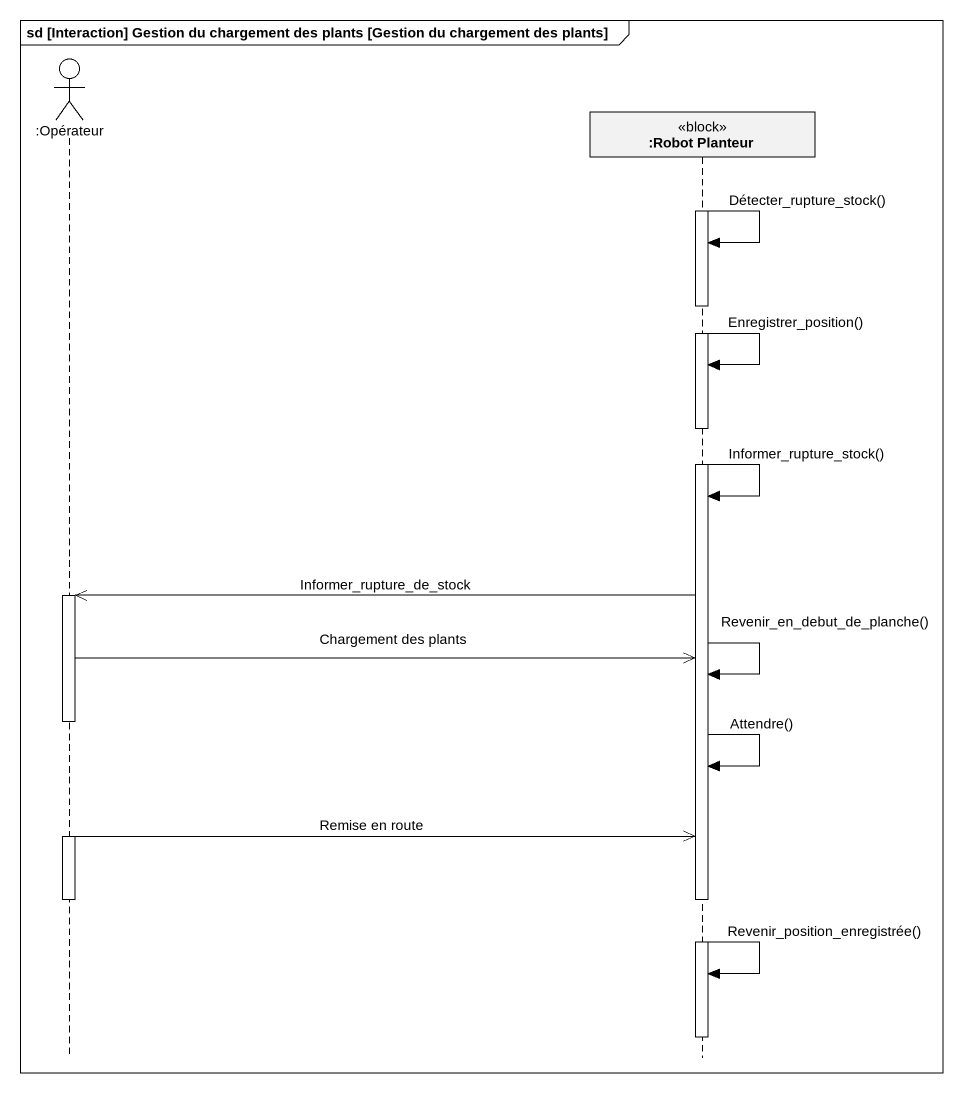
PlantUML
@startuml
mainframe sd [Interaction] Gestion du chargement des plants [Gestion du chargement des plants]
hide footbox
actor ":Opérateur" as Opérateur
participant ":Robot Planteur" as Robot_Planteur <<block>>

activate Robot_Planteur
Robot_Planteur -> Robot_Planteur : Détecter_rupture_stock()
Robot_Planteur -> Robot_Planteur : Enregistrer_position()
Robot_Planteur -> Robot_Planteur : Informer_rupture_stock()
Robot_Planteur ->> Opérateur : Informer_rupture_de_stock
activate Opérateur
Opérateur ->> Robot_Planteur : Chargement des plants
Robot_Planteur -> Robot_Planteur : Revenir_en_debut_de_planche()
deactivate Opérateur
Robot_Planteur -> Robot_Planteur : Attendre()
activate Opérateur
Opérateur ->> Robot_Planteur : Remise en route
deactivate Opérateur
Robot_Planteur -> Robot_Planteur : Revenir_position_enregistrée()
deactivate Robot_Planteur
@enduml
